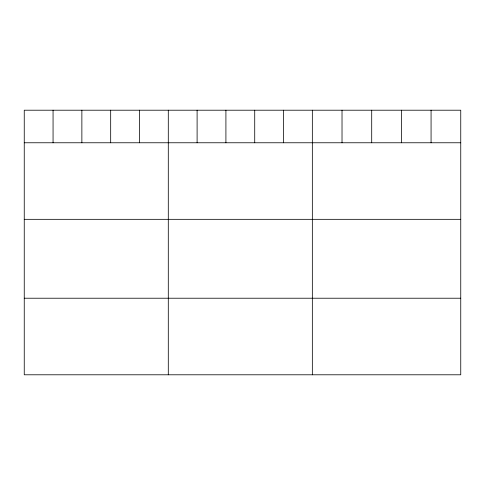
<?xml version="1.0" encoding="UTF-8"?>
<svg xmlns="http://www.w3.org/2000/svg" width="485" height="485" viewBox="0 0 485 485"><rect width="100%" height="100%" fill="white"/><g stroke="black" fill="none" stroke-linecap="round" stroke-linejoin="round"><path stroke-width="0.73" d="M460.75 142.766L460.75 374.79L24.25 374.79L24.25 110.21L460.75 110.21L460.75 142.766L24.25 142.766M24.25 219.329L460.75 219.329M24.25 298.22L460.75 298.22M431.068 110.21L431.068 142.766M401.386 110.21L401.386 142.766M371.704 110.21L371.704 142.766M342.022 110.21L342.022 142.766M312.34 110.21L312.34 374.79M283.531 110.21L283.531 142.766M254.722 110.21L254.722 142.766M225.913 110.21L225.913 142.766M197.104 110.21L197.104 142.766M168.295 110.21L168.295 374.79M139.486 110.21L139.486 142.766M110.677 110.21L110.677 142.766M81.868 110.21L81.868 142.766M53.059 110.21L53.059 142.766"/></g></svg>
